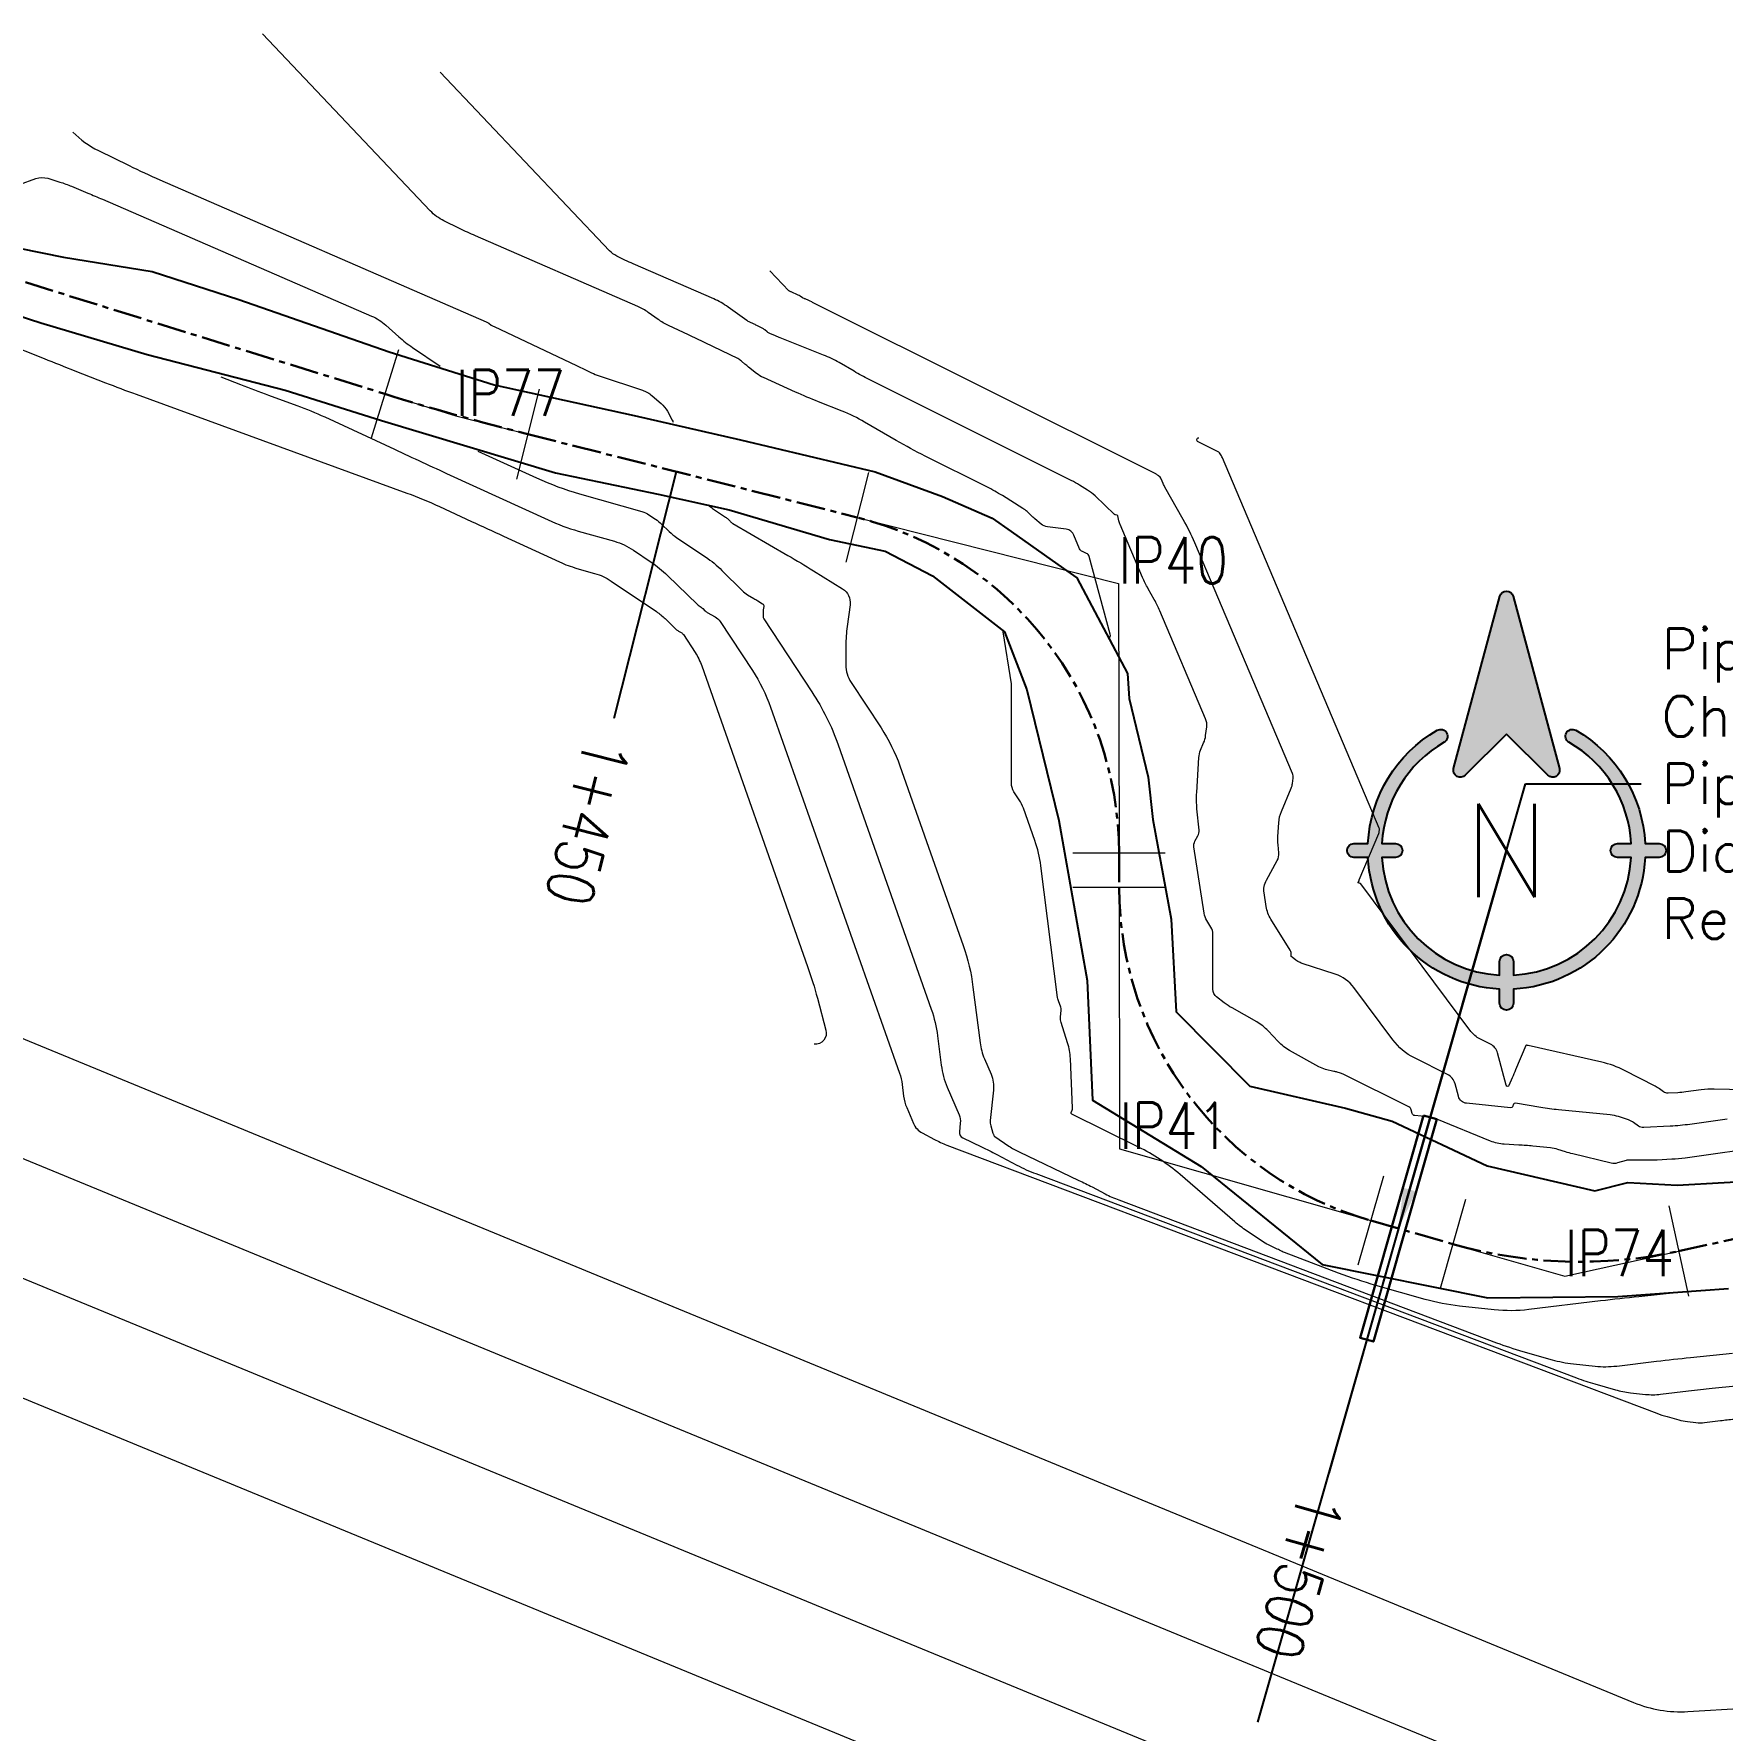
# Model space of a CAD drawing. Extents: x 337736 to 342002, y 3067251 to 3069533.
# Drawn here: x 339072 to 339145.1, y 3068306.1 to 3068379.4 of the extents above; entities that cross this region are included whole.
import ezdxf
from ezdxf.enums import TextEntityAlignment as Align

# ---------------------------------------------------------------- set-up
doc = ezdxf.new("R2010")
doc.units = 0
doc.header["$MEASUREMENT"] = 0
doc.linetypes.add('Center', pattern=[2, 1.25, -0.25, 0.25, -0.25])
for name, color, linetype, lineweight in [('BEC', 3, 'Continuous', 13), ('BES', 3, 'Continuous', 13), ('Chainage', 7, 'Continuous', 25), ('Contour', 4, 'Continuous', 0), ('IP_Line', 150, 'Continuous', 9), ('PC_Callout', 6, 'Continuous', 30), ('PipeCulvert', 6, 'Continuous', 30), ('RC', 9, 'Center', 30)]:
    doc.layers.add(name, color=color, linetype=linetype, lineweight=lineweight)
for name, color, linetype in [('IPName', 7, 'Continuous'), ('Match Chainage', 7, 'Continuous'), ('North', 7, 'Continuous'), ('RoadEdge', 51, 'Continuous')]:
    doc.layers.add(name, color=color, linetype=linetype)
doc.styles.get("Standard").update_dxf_attribs({"font": 'simplex.shx'})
doc.dimstyles.new('Dimension_PC_Callout', dxfattribs={"dimtxt": 1.75, "dimasz": 1.75, "dimexe": 0.18, "dimexo": 0.0625, "dimgap": 0.875, "dimtad": 0, "dimdec": 4, "dimzin": 0, "dimdsep": 46, "dimtxsty": 'Standard', "dimcen": 0.09, "dimadec": 0, "dimazin": 0, "dimtfac": 1, "dimtdec": 4, "dimtofl": 0, "dimtmove": 0, "dimatfit": 3, "dimfxl": 1, "dimtolj": 1, "dimtzin": 0, "dimarcsym": 0})

# ---------------------------------------------------------------- blocks, each defined once
blk = doc.blocks.new('North')
at = {"layer": 'North'}
h = blk.add_hatch(color=0, dxfattribs=at)
h.dxf.hatch_style = 1
edge = h.paths.add_edge_path()
edge.add_line((7.276000000000001e-12, 8.38899464431597), (-2.97585080653152, 5.413143837775349))
edge.add_arc((-3.32940419712395, 5.766697228368679), 0.499999999999442, 165.000000000033, 314.99999999992633, ccw=False)
edge.add_line((-3.81236711026941, 5.8961067509199), (-0.4829629131381812, 18.3216123735528))
edge.add_arc((7.276000000000001e-12, 18.1922028510016), 0.500000000000879, 14.999999999966974, 165.000000000033, ccw=False)
edge.add_line((0.482962913152733, 18.3216123735528), (3.81236711028396, 5.8961067509199))
edge.add_arc((3.3294041971385, 5.766697228368679), 0.500000000000879, -135, 14.999999999966974, ccw=False)
edge.add_line((2.97585080654608, 5.413143837776259), (7.275957614183426e-12, 8.38899464431597))
edge = h.paths.add_edge_path()
edge.add_line((0.5000000000072761, -7.99999999999636), (0.5000000000072761, -8.986100377802359))
edge.add_arc((7.276000000000001e-12, 3.638e-12), 9.000000000000279, 273.18473853672, 356.81526146328)
edge.add_line((8.98610037781327, -0.499999999996362), (8.000000000007269, -0.499999999996362))
edge.add_arc((8.000000000007269, 3.638e-12), 0.5, 90, 270, ccw=False)
edge.add_line((8.000000000007269, 0.500000000003638), (8.98610037781327, 0.500000000003638))
edge.add_arc((7.276000000000001e-12, 2.7285e-12), 9.00000000000033, 3.18473853672609, 60.00000000000131)
edge.add_arc((4.75000000000728, 8.22724133595511), 0.499999999999844, 59.999999999989996, 239.99999999999, ccw=False)
edge.add_arc((1.09139e-11, 3.638e-12), 9.99999999999743, 2.865983982600028, 60.00000000001597, ccw=False)
edge.add_line((9.98749217772638, 0.500000000003638), (11.0000000000073, 0.500000000003638))
edge.add_arc((11.0000000000073, 3.638e-12), 0.5, -90, 90, ccw=False)
edge.add_line((11.0000000000073, -0.499999999996362), (9.98749217772638, -0.499999999996362))
edge.add_arc((1.09139e-11, 3.638e-12), 9.999999999996382, 272.8659839825781, 357.1340160174001, ccw=False)
edge.add_line((0.5000000000072761, -9.98749217771547), (0.5000000000072761, -10.9999999999964))
edge.add_arc((7.276000000000001e-12, -10.9999999999964), 0.5, -180, 0, ccw=False)
edge.add_line((-0.499999999992724, -10.9999999999964), (-0.499999999992724, -9.98749217771547))
edge.add_arc((7.276000000000001e-12, 3.638e-12), 10, 182.865983982599, 267.1340160174011, ccw=False)
edge.add_line((-9.98749217771183, -0.499999999996362), (-10.9999999999927, -0.499999999996362))
edge.add_arc((-10.9999999999927, 3.638e-12), 0.5, 90, 270, ccw=False)
edge.add_line((-10.9999999999927, 0.500000000003638), (-9.98749217771183, 0.500000000003638))
edge.add_arc((7.276000000000001e-12, 3.638e-12), 10, 120, 177.134016017401, ccw=False)
edge.add_arc((-4.74999999999272, 8.22724133595511), 0.500000000000632, -59.99999999999011, 119.99999999995799, ccw=False)
edge.add_arc((7.276000000000001e-12, 2.7285e-12), 9.00000000000034, 119.999999999999, 176.815261463274)
edge.add_line((-8.98610037779872, 0.500000000003638), (-7.99999999999272, 0.500000000003638))
edge.add_arc((-7.99999999999272, 3.638e-12), 0.5, -90, 90, ccw=False)
edge.add_line((-7.99999999999272, -0.499999999996362), (-8.98610037779872, -0.499999999996362))
edge.add_arc((7.276000000000001e-12, 3.638e-12), 9.000000000000279, 183.18473853672, 266.81526146328)
edge.add_line((-0.499999999992724, -8.986100377802359), (-0.499999999992724, -7.99999999999636))
edge.add_arc((7.276000000000001e-12, -7.99999999999636), 0.5, 0, 180, ccw=False)
at = {"layer": 'North', "color": 0}
for points in [[(7.276000000000001e-12, 8.38899464431597), (-2.97585080653152, 5.413143837775349, -0.7673269879792459), (-3.81236711026941, 5.8961067509199), (-0.4829629131381811, 18.3216123735528, -0.7673269879794109), (0.482962913152733, 18.3216123735528), (3.81236711028396, 5.8961067509199, -0.7673269879792459), (2.97585080654608, 5.413143837776259)], [(0.5000000000072761, -7.99999999999636), (0.5000000000072761, -8.986100377802359, 0.382015476982892), (8.98610037781327, -0.499999999996362), (8.000000000007269, -0.499999999996362, -1), (8.000000000007269, 0.500000000003638), (8.98610037781327, 0.500000000003638, 0.253109756565021), (4.50000000000728, 7.79422863406307, -0.99999999999909), (5.00000000000728, 8.660254037847151, -0.2545902106462961), (9.98749217772638, 0.500000000003638), (11.0000000000073, 0.500000000003638, -1), (11.0000000000073, -0.499999999996362), (9.98749217772638, -0.499999999996362, -0.385206477913585), (0.5000000000072761, -9.98749217771547), (0.5000000000072761, -10.9999999999964, -1), (-0.499999999992724, -10.9999999999964), (-0.499999999992724, -9.98749217771547, -0.385206477913585), (-9.98749217771183, -0.499999999996362), (-10.9999999999927, -0.499999999996362, -1), (-10.9999999999927, 0.500000000003638), (-9.98749217771183, 0.500000000003638, -0.2545902106462961), (-4.99999999999272, 8.66025403784806, -0.9999999999990908), (-4.49999999999272, 7.79422863406307, 0.253109756565021), (-8.98610037779872, 0.500000000003638), (-7.99999999999272, 0.500000000003638, -1), (-7.99999999999272, -0.499999999996362), (-8.98610037779872, -0.499999999996362, 0.382015476982892), (-0.499999999992724, -8.986100377802359), (-0.499999999992724, -7.99999999999636, -1)]]:
    blk.add_lwpolyline(points, format="xyb", close=True, dxfattribs=at)
blk.add_text('N', height=6.7215, dxfattribs=at).set_placement((7.2919e-12, 3.6513e-12), align=Align.MIDDLE_CENTER)

msp = doc.modelspace()

# ---------------------------------------------------------------- linework, layer by layer
at = {"layer": 'BEC'}
for points in [[(339087.822482337, 3068365.7362893), (339086.636847656, 3068361.91604449)], [(339087.8224823368, 3068365.736289298), (339086.6368476558, 3068361.916044489)], [(339093.900148843, 3068364.02689673), (339092.920536755, 3068360.14870641)], [(339093.9001488428, 3068364.026896729), (339092.9205367548, 3068360.148706409)], [(339108.146678132, 3068360.42829245), (339107.167066044, 3068356.55010213)], [(339108.1466781318, 3068360.428292449), (339107.1670660438, 3068356.550102129)], [(339120.983302617, 3068343.97463398), (339116.983308297, 3068343.96789271)], [(339120.9833026167, 3068343.974633979), (339116.9833082968, 3068343.967892709)], [(339120.985803171, 3068342.49090647), (339116.985808852, 3068342.4841652)], [(339120.9858031708, 3068342.490906469), (339116.9858088518, 3068342.484165199)], [(339130.414410046, 3068330.01300427), (339129.315525534, 3068326.16690848)], [(339130.4144100458, 3068330.013004269), (339129.3155255337, 3068326.166908479)], [(339133.963476583, 3068328.99898526), (339132.864592071, 3068325.15288947)], [(339133.9634765828, 3068328.998985258), (339132.8645920708, 3068325.152889469)], [(339142.752870937, 3068328.72175025), (339143.607185171, 3068324.81404668)], [(339142.7528709368, 3068328.721750249), (339143.6071851708, 3068324.814046679)]]:
    msp.add_lwpolyline(points, dxfattribs=at)
at = {"layer": 'BES'}
for points in [[(339087.822482337, 3068365.7362893), (339086.636847656, 3068361.91604449)], [(339087.8224823368, 3068365.736289298), (339086.6368476558, 3068361.916044489)], [(339093.900148843, 3068364.02689673), (339092.920536755, 3068360.14870641)], [(339093.9001488428, 3068364.026896729), (339092.9205367548, 3068360.148706409)], [(339108.146678132, 3068360.42829245), (339107.167066044, 3068356.55010213)], [(339108.1466781318, 3068360.428292449), (339107.1670660438, 3068356.550102129)], [(339120.983302617, 3068343.97463398), (339116.983308297, 3068343.96789271)], [(339120.9833026167, 3068343.974633979), (339116.9833082968, 3068343.967892709)], [(339120.985803171, 3068342.49090647), (339116.985808852, 3068342.4841652)], [(339120.9858031708, 3068342.490906469), (339116.9858088518, 3068342.484165199)], [(339130.414410046, 3068330.01300427), (339129.315525534, 3068326.16690848)], [(339130.4144100458, 3068330.013004269), (339129.3155255337, 3068326.166908479)], [(339133.963476583, 3068328.99898526), (339132.864592071, 3068325.15288947)], [(339133.9634765828, 3068328.998985258), (339132.8645920708, 3068325.152889469)], [(339142.752870937, 3068328.72175025), (339143.607185171, 3068324.81404668)], [(339142.7528709368, 3068328.721750249), (339143.6071851708, 3068324.814046679)]]:
    msp.add_lwpolyline(points, dxfattribs=at)
at = {"layer": 'Chainage'}
for p, q in [((339099.827846576, 3068360.46677121), (339097.133913335, 3068349.80174783)), ((339131.070529824, 3068327.74551008), (339128.048597417, 3068317.16874666))]:
    msp.add_line(p, q, dxfattribs=at)
at = {"layer": 'Contour'}
for points, elevation in [([(339118.5529284087, 3068353.244937723, 0.2656961063800445), (339118.604, 3068353.4408), (339117.6938, 3068356.8054, 0.23469), (339117.5783, 3068356.9357), (339117.398, 3068357.0087, -0.20211), (339117.271, 3068357.1352), (339117.0318, 3068357.7194, 0.26935), (339116.699, 3068357.9756), (339115.8836, 3068358.0821, -0.14355), (339115.6088, 3068358.2031), (339115.3373, 3068358.4319, -0.01522), (339115.1671, 3068358.5844), (339115.0016, 3068358.742, 0.05165), (339114.8217, 3068358.881), (339113.9346, 3068359.4304, 0.02283), (339113.2614, 3068359.8061), (339110.5982, 3068361.1365, -0.01601), (339109.3485, 3068361.8116), (339107.9775, 3068362.6099, 0.03761), (339106.9996, 3068363.0848), (339105.9859, 3068363.4861, -0.01166), (339104.9821, 3068363.9108), (339103.6019, 3068364.533, -0.06197), (339103.2981, 3068364.7181), (339102.9543, 3068364.9912, -0.0111), (339102.8026, 3068365.1172), (339102.6537, 3068365.2466, 0.06659), (339102.4905, 3068365.3542), (339101.084, 3068366.0328, 0.00235), (339100.3551, 3068366.3803), (339099.4957, 3068366.785, -0.04492), (339099.0465, 3068367.0482), (339098.621, 3068367.3518, 0.05242), (339098.1685, 3068367.6078), (339091.1470000001, 3068370.6616, -0.0115), (339090.4621, 3068370.9783), (339089.7846, 3068371.3108, -0.0892), (339089.1862, 3068371.7509), (339081.9420976824, 3068379.39212261)], 1429), ([(339147.1096, 3068331.3032), (339143.4646, 3068330.7932, -0.02162), (339142.8899, 3068330.738), (339142.262, 3068330.705, -0.01468), (339141.7862, 3068330.694), (339141.1039, 3068330.6982, -0.00157), (339141.0404, 3068330.6988), (339140.9769, 3068330.6996, 0.07571), (339140.9147, 3068330.6909), (339140.54, 3068330.5791, -0.13188), (339140.2678, 3068330.5716), (339138.6095, 3068330.9681, -0.02163), (339138.2856, 3068331.0606), (339137.9656, 3068331.1671, 0.05623), (339137.6378, 3068331.2365), (339136.8843, 3068331.3095, 0.01014), (339136.2691, 3068331.3565), (339135.6443, 3068331.3915, -0.08252999999999999), (339135.0447, 3068331.526), (339132.723, 3068332.4678, 0.07089), (339132.3159, 3068332.5691), (339131.7694, 3068332.6252, -0.31156), (339131.6615, 3068332.7172), (339131.6172, 3068332.8836, 0.21513), (339131.518, 3068333.0052), (339128.7065, 3068334.4078, 0.04663), (339128.5662, 3068334.4622), (339128.4208, 3068334.5034, 0.01153), (339128.2746, 3068334.5413), (339127.9078, 3068334.6273, -0.06992000000000001), (339127.6294, 3068334.7352), (339126.3563, 3068335.4465, -0.07632), (339125.8633, 3068335.8306), (339125.4292, 3068336.2904, 0.07495), (339124.937, 3068336.676), (339123.8685, 3068337.2807, -0.03532), (339123.527, 3068337.5072), (339123.2015, 3068337.7578, -0.23291), (339123.0389, 3068338.0885), (339123.0406, 3068340.4703, 0.14104), (339122.9514, 3068340.7813), (339122.7726, 3068341.0667, -0.10238), (339122.6577, 3068341.3758), (339122.2197, 3068344.2419, -0.16592), (339122.264, 3068344.4889), (339122.3925, 3068344.7208, 0.15219), (339122.4438, 3068344.9687), (339122.3529, 3068345.8926, -0.03977), (339122.3398, 3068346.5975), (339122.4317, 3068348.1037, -0.08537), (339122.5081, 3068348.4285), (339122.6405, 3068348.7402, 0.06976), (339122.7274, 3068349.064), (339122.7733, 3068349.4348, 0.13171), (339122.7249, 3068349.781), (339120.7466, 3068354.4492, 0.02842), (339120.5073, 3068354.9353), (339120.2402, 3068355.4077, -0.02796), (339120.0004, 3068355.8936), (339119.0277, 3068358.1775, -0.04925), (339118.9779, 3068358.3358), (339118.9326, 3068358.553, 0.319), (339118.8987, 3068358.5844), (339118.8222, 3068358.5944, -0.14355), (339118.8086, 3068358.6003), (339118.7968, 3068358.6103, -0.01522), (339118.7853, 3068358.6206), (339117.9417, 3068359.424, 0.05165), (339117.6201, 3068359.6725), (339117.2727, 3068359.8876, 0.02283), (339116.9163, 3068360.0865), (339108.1735, 3068364.4539, -0.01601), (339107.518, 3068364.808), (339106.8739, 3068365.183, 0.03761), (339106.2054, 3068365.5077), (339104.326, 3068366.2516, -0.00566), (339104.1231, 3068366.3347), (339103.8836, 3068366.4358, -0.07915), (339103.768, 3068366.5079), (339103.6639, 3068366.5984, 0.06659), (339103.5497, 3068366.6736), (339103.3118, 3068366.7884, 0.00235), (339103.1656, 3068366.8581), (339103.019, 3068366.9271, -0.04492), (339102.8797, 3068367.0087), (339102.0714, 3068367.5854, 0.05242), (339101.4517, 3068367.9361), (339097.9715, 3068369.4497, -0.0115), (339097.6123, 3068369.6158), (339097.257, 3068369.7902, -0.0892), (339096.9431, 3068370.0211), (339089.6261918692, 3068377.739093416)], 1428), ([(339073.7356960866, 3068375.145298951, 0.08359657678607968), (339074.8398, 3068374.352), (339076.1617, 3068373.7033, 0.0115), (339077.4978, 3068373.0853), (339091.6023, 3068366.9511, -0.05242), (339091.7201, 3068366.8845), (339091.8309, 3068366.8054, 0.04492), (339091.9478, 3068366.7369), (339095.5217, 3068365.0538, -0.00235), (339095.8442, 3068364.9), (339096.166, 3068364.7448, 0.03216), (339096.4963, 3068364.6108), (339098.3656, 3068363.9894, -0.09727000000000001), (339098.784, 3068363.7527), (339099.1733, 3068363.4189, -0.09125), (339099.4479, 3068363.0793), (339099.66, 3068362.6892, -0.04595443898590346), (339099.6934778373, 3068362.611375113, -0.04595443898590346)], 1431), ([(339071.4277, 3068372.8842), (339072.1313, 3068373.1368, -0.1621), (339072.6476, 3068373.1488), (339073.1679, 3068372.9889, -0.02396), (339073.6793, 3068372.8045), (339074.3807, 3068372.5129, -0.00387), (339075.0137, 3068372.244), (339086.6477, 3068367.1947, -0.07965), (339087.2721, 3068366.7959), (339087.8325, 3068366.297, 0.03286), (339088.4231, 3068365.837), (339089.6127041864, 3068365.03009756)], 1432), ([(339105.6274, 3068367.8394, 0.03761000002078563), (339105.565, 3068367.8697), (339105.3996, 3068367.9352, -0.00566), (339105.3605, 3068367.9512), (339105.3216, 3068367.9676, -0.0551), (339105.285, 3068367.988), (339105.1893, 3068368.0563, 0.05242), (339105.1093, 3068368.1016), (339104.7961, 3068368.2378, -0.0115), (339104.7625, 3068368.2533), (339104.7293, 3068368.2696, -0.0892), (339104.7, 3068368.2912), (339103.8840773838, 3068369.15188339)], 1427), ([(339145.2825, 3068332.474), (339143.6734, 3068332.2489, -0.02162), (339142.8239, 3068332.1672), (339141.672, 3068332.1067, -0.1726), (339141.4413, 3068332.1754), (339141.2349, 3068332.3261, 0.07762999999999999), (339141.0105, 3068332.4419), (339140.588, 3068332.5825, 0.05623), (339140.2165, 3068332.6612), (339137.9894, 3068332.8769, -0.01755), (339137.2182, 3068332.979), (339136.1244, 3068333.1631, 0.34673), (339136.0441, 3068333.1191), (339135.9985, 3068333.0119, -0.32877), (339135.9177, 3068332.9642), (339134.0122, 3068333.1598, -0.31156), (339133.6582, 3068333.4618), (339133.5126, 3068334.0081, 0.21513), (339133.1869, 3068334.4075), (339131.7576, 3068335.1205, -0.11733), (339130.8221, 3068335.9026), (339129.1391, 3068338.1592, 0.15439), (339128.3357, 3068338.7371), (339126.9074, 3068339.206, -0.03384), (339126.8082, 3068339.2462), (339126.7116, 3068339.2932, -0.05095), (339126.6208, 3068339.3494), (339126.4638, 3068339.4703, -0.23291), (339126.4192, 3068339.561), (339126.4193, 3068339.6736, 0.14104), (339126.3894, 3068339.7776), (339125.5486, 3068341.1194, -0.10238), (339125.3459, 3068341.6651), (339125.2561, 3068342.2527, -0.16592), (339125.3553, 3068342.8064), (339125.8232, 3068343.6509, 0.15219), (339125.8924, 3068343.9851), (339125.8574, 3068344.3409, -0.03977), (339125.8508, 3068344.6972), (339125.8868, 3068345.2876, -0.08537), (339126.0028, 3068345.7802), (339126.4273, 3068346.7798, 0.06976), (339126.4838, 3068346.9904), (339126.5108, 3068347.2089, 0.13171), (339126.4814, 3068347.4196), (339122.2582, 3068357.3857, 0.02842), (339121.7597, 3068358.3977), (339120.9686, 3068359.7973, -0.02796), (339120.8914, 3068359.9536), (339120.8051, 3068360.1563, 0.10215), (339120.7588, 3068360.2231), (339120.6851, 3068360.2933, 0.05165), (339120.6493, 3068360.3209), (339120.6107, 3068360.3448, 0.02283), (339120.5711, 3068360.3669), (339105.7487, 3068367.7713, -0.01601), (339105.6875, 3068367.8044), (339105.6274, 3068367.8394)], 1427), ([(339070.7488, 3068366.0583), (339072.4881, 3068365.3578, 0.0027), (339073.8127, 3068364.8326), (339075.1402, 3068364.3145, 0.00555), (339076.4733, 3068363.8112), (339088.1802, 3068359.5394, -0.02112), (339089.5866, 3068358.9578), (339090.9683, 3068358.3168, 0.00111), (339092.3515, 3068357.6789), (339094.7853, 3068356.563, 0.0384), (339095.5328, 3068356.2875), (339096.3016, 3068356.0694, -0.0796), (339097.0170000001, 3068355.7368), (339098.9727, 3068354.4157, -0.04408), (339099.3454, 3068354.1129), (339099.8156, 3068353.6567, 0.06517), (339099.9234, 3068353.5764), (339100.0417, 3068353.5102, -0.12032), (339100.1381, 3068353.4205), (339100.6429, 3068352.6532, -0.06086), (339100.9328, 3068352.0684), (339105.5127, 3068339.0669, -0.01965), (339105.9345, 3068337.7003), (339106.3027, 3068336.3172, -0.5172700524153604), (339105.8008546691, 3068335.714919889, -0.5172700524153604)], 1434), ([(339080.1259, 3068364.5702), (339080.9784, 3068364.2375, 0.00555), (339082.1973, 3068363.7773), (339083.4213, 3068363.3306, -0.02112), (339084.6243, 3068362.8332), (339087.6424, 3068361.4331, 0.00111), (339090.0509, 3068360.3222), (339094.2888, 3068358.3792, 0.0384), (339095.5905, 3068357.8994), (339097.1563, 3068357.4553, -0.0796), (339097.9792, 3068357.0727), (339098.7407, 3068356.5582, -0.04408), (339099.4513, 3068355.981), (339100.7423, 3068354.7284, 0.04504), (339100.8194, 3068354.666), (339100.9021, 3068354.6106, -0.04898), (339100.9786, 3068354.5477), (339101.07, 3068354.4562, 0.06913), (339101.1644, 3068354.3847), (339101.514, 3068354.1891, -0.12032), (339101.7323, 3068353.986), (339103.1228, 3068351.872, -0.06086), (339103.9117, 3068350.2808), (339109.4829999999, 3068334.4652, -0.05302), (339109.6005, 3068333.9694), (339109.6653, 3068333.4611, 0.06917000000000001), (339109.7981, 3068332.9714), (339110.0885, 3068332.2904, 0.17217), (339110.4682, 3068331.8779), (339110.9942, 3068331.6002, 0.03118), (339111.5355, 3068331.3563), (339142.2363, 3068319.7628, 0.02112), (339142.6879, 3068319.6138), (339143.194, 3068319.4701, 0.0423), (339143.5614, 3068319.3987), (339143.9349, 3068319.3584, 0.05679), (339144.3081, 3068319.3606), (339144.9963, 3068319.4432, -0.0043), (339145.58, 3068319.5082)], 1433), ([(339129.4339, 3068342.6543, 0.1543900005359994), (339129.4131, 3068342.6692), (339129.3876, 3068342.6776, 0.04871), (339129.3616, 3068342.6834), (339129.3293, 3068342.6874, -0.53155), (339129.3215, 3068342.7027), (339129.3612, 3068342.7743, 0.15219), (339129.3627, 3068342.7815), (339129.3619, 3068342.7891, -0.03977), (339129.3618, 3068342.7968), (339129.3625, 3068342.8095, -0.08537), (339129.365, 3068342.8201), (339130.2186, 3068344.8301, 0.06976), (339130.2388, 3068344.9052), (339130.2484, 3068344.9831, 0.13171), (339130.2379, 3068345.0582), (339123.4541, 3068361.0668, 0.02842), (339123.4101, 3068361.156), (339123.3611, 3068361.2428, 0.14929), (339123.292, 3068361.3084), (339122.3974, 3068361.7556, -0.751695170611477), (339122.4306620678, 3068361.936358874, -0.751695170611477)], 1426), ([(339091.2545, 3068361.359), (339093.7924, 3068360.1953, 0.0384), (339095.6482, 3068359.5113), (339098.3484, 3068358.7454, -0.0796), (339098.6508, 3068358.6048), (339098.9307, 3068358.4158, -0.04408), (339099.1918, 3068358.2036), (339099.5272, 3068357.8782, 0.04504), (339099.8555, 3068357.6126), (339101.0978, 3068356.7803, -0.04898), (339101.8087, 3068356.1957), (339102.6904, 3068355.3129, 0.06523999999999999), (339102.9095, 3068355.1443), (339103.1815, 3068354.9866, -0.00742), (339103.3595, 3068354.8798), (339103.5619, 3068354.7543, -0.29525), (339103.6144, 3068354.6431), (339103.5942, 3068354.4917, 0.03314), (339103.5854, 3068354.3586), (339103.5853, 3068354.2248, 0.14654), (339103.6221, 3068354.1021), (339105.7004, 3068350.9425, -0.06086), (339106.8317, 3068348.6607), (339110.8609, 3068337.2226, -0.05302), (339111.1326, 3068336.0762), (339111.2947, 3068334.8048, 0.06917000000000001), (339111.5516, 3068333.8576), (339112.0609, 3068332.6632, -0.12802), (339112.1147, 3068332.3036), (339112.0748, 3068331.93, 0.31852), (339112.2246, 3068331.6626), (339113.0393, 3068331.2754, -0.01053), (339113.6887, 3068330.9498), (339114.5645, 3068330.4874, 0.03118), (339115.3857, 3068330.1173), (339138.7709, 3068321.2865, 0.02112), (339139.5632, 3068321.0249), (339140.4513, 3068320.7728, 0.0423), (339141.096, 3068320.6475), (339141.7514, 3068320.5768, 0.05679), (339142.4063, 3068320.5807), (339143.6139, 3068320.7256, -0.0043), (339144.6381, 3068320.8396), (339145.6632, 3068320.9448, 0.02026)], 1432), ([(339101.2194153051, 3068359.012874286, 0.0248991599882827), (339101.3975, 3068358.8803), (339101.9616, 3068358.5023, -0.04898), (339102.0706, 3068358.4127), (339102.1707, 3068358.3124, 0.06523999999999999), (339102.2821, 3068358.2268), (339104.658, 3068356.8491, -0.00742), (339105.7631, 3068356.1863), (339107.0197, 3068355.407, -0.29525), (339107.3459, 3068354.7168), (339107.2203, 3068353.7764, 0.03314), (339107.1653, 3068352.95), (339107.1652, 3068352.1199, 0.14654), (339107.3932, 3068351.3581), (339108.6885, 3068349.3888, -0.06086), (339109.5034, 3068347.7452), (339112.2388, 3068339.98, -0.05302), (339112.6647, 3068338.183), (339112.971, 3068335.7804, 0.06917000000000001), (339113.1596, 3068335.0852), (339113.4449, 3068334.4162, -0.12802), (339113.5489, 3068333.7201), (339113.4093, 3068332.411, 0.10325), (339113.4321, 3068332.182), (339113.5296, 3068331.8728, 0.01655), (339113.5484, 3068331.8193), (339113.569, 3068331.7665, 0.15275), (339113.6028, 3068331.7243), (339114.2169, 3068331.3104, 0.03736), (339114.661, 3068331.0571), (339117.2462, 3068329.8286, -0.01053), (339117.8193, 3068329.5413), (339118.3864, 3068329.2419, 0.03118), (339118.9699, 3068328.9789), (339135.3055, 3068322.8102, 0.02112), (339136.4386, 3068322.4361), (339137.7087, 3068322.0756, 0.0423), (339138.6307, 3068321.8963), (339139.5679, 3068321.7952, 0.05679), (339140.5045, 3068321.8008), (339142.2314, 3068322.0081, -0.0043), (339143.6961, 3068322.1711), (339145.5111, 3068322.3573, 0.02026)], 1431), ([(339143.1720667189, 3068324.973514701), (339141.4673, 3068324.7986, 0.0043), (339139.8109, 3068324.6142), (339136.7008, 3068324.2409, -0.05679), (339135.2009, 3068324.232), (339133.7, 3068324.3939, -0.0423), (339132.2233, 3068324.681), (339130.0885, 3068325.287, -0.02112), (339128.4726, 3068325.8205), (339126.1382, 3068326.702, -0.03118), (339126.0301, 3068326.7507), (339125.925, 3068326.8062, 0.01053), (339125.8187, 3068326.8595), (339125.4406, 3068327.0392, -0.03736), (339125.1646, 3068327.1966), (339124.4972, 3068327.6463, -0.0297), (339123.9874, 3068328.0358), (339121.6216, 3068330.0767, 0.06334), (339119.8227, 3068331.2689), (339116.9429, 3068332.6912, -0.39142), (339116.9159, 3068332.7617), (339116.9541, 3068332.8571, 0.10654), (339116.9709, 3068332.9561), (339116.8765, 3068335.0899, 0.06536), (339116.756, 3068335.7724), (339116.4779999999, 3068336.6546, -0.10325), (339116.4539, 3068336.8954), (339116.4827, 3068337.1648, 0.12802), (339116.454, 3068337.3562), (339116.3756, 3068337.5403, -0.06917000000000001), (339116.3237, 3068337.7315), (339115.5977, 3068343.4263, 0.05302), (339115.3394, 3068344.5159), (339114.8468, 3068345.9144, 0.06086), (339114.6648, 3068346.2814), (339114.438, 3068346.6262, -0.14654), (339114.3247, 3068347.0049), (339114.3255, 3068351.2348, -0.03314), (339114.3268, 3068351.2536), (339114.3293, 3068351.2723, 0.07304), (339114.329, 3068351.2909), (339113.9684, 3068353.5405, 0.11279), (339113.9523, 3068353.5805), (339113.9356703821, 3068353.604372483)], 1429), ([(339033.6764840436, 3068346.376331031), (339155.8953, 3068296.0321, 0.11333)], 1437), ([(339148.0478, 3068333.702), (339144.7231, 3068333.7763, 0.04036), (339144.1612, 3068333.7435), (339143.497, 3068333.6506, -0.02162), (339143.1463, 3068333.6169), (339142.7274, 3068333.5949, -0.1726), (339142.5298, 3068333.6537), (339142.3532, 3068333.7828, 0.03917), (339142.1675, 3068333.8973), (339140.8469, 3068334.5756, 0.06287000000000001), (339139.8561, 3068334.9361), (339136.6779, 3068335.658, 0.01415), (339136.6413, 3068335.6652), (339136.6046, 3068335.6714, 0.34673), (339136.579, 3068335.6574), (339136.1287, 3068334.5997, 0.0001), (339135.9864, 3068334.2652), (339135.8441, 3068333.9306, -0.7135600000000001), (339135.7262, 3068333.939), (339135.3518, 3068335.3437, 0.21513), (339135.0512, 3068335.7122), (339134.5844, 3068335.9451, -0.11733), (339134.1951, 3068336.2706), (339129.4339, 3068342.6543)], 1426), ([(339059.8309491491, 3068340.785438503), (339141.2374, 3068307.2526, 0.11333), (339143.5819, 3068306.8621), (339146.0161, 3068307.0099, -0.08559), (339148.4047, 3068306.7459), (339166.394, 3068301.5563, 0.03034)], 1436), ([(339221.9408, 3068267.8152), (339215.2387, 3068268.8935, -0.03034), (339210.4234, 3068269.9712), (339201.986, 3068272.4052, 0.08559), (339196.3955, 3068273.0232), (339190.6984, 3068272.6772, -0.11333), (339185.2112, 3068273.5912), (339055.3871, 3068327.0681)], 1439)]:
    msp.add_lwpolyline(points, format="xyb", dxfattribs=dict(at, elevation=elevation))
at = {"layer": 'Contour', "elevation": 1438}
msp.add_lwpolyline([(339170.5533, 3068284.8116), (339022.8578, 3068345.6501)], dxfattribs=at)
at = {"layer": 'IP_Line'}
for points in [[(339087.229664996, 3068363.82616689), (339090.296743162, 3068362.87428176), (339093.410342799, 3068362.08780157)], [(339087.2296649958, 3068363.826166889), (339090.2967431617, 3068362.874281758), (339093.4103427987, 3068362.087801569)], [(339107.656872088, 3068358.48919729), (339118.963651438, 3068355.6331596), (339118.983305457, 3068343.97126334)], [(339107.6568720878, 3068358.489197289), (339118.9636514378, 3068355.633159599), (339118.9833054568, 3068343.971263339)], [(339118.985806011, 3068342.48753584), (339119.004841164, 3068331.1928497), (339129.86496779, 3068328.08995638)], [(339118.9858060108, 3068342.487535839), (339119.0048411638, 3068331.192849699), (339129.8649677898, 3068328.089956379)], [(339133.414034327, 3068327.07593737), (339138.25823336, 3068325.6918805), (339143.180028054, 3068326.76789847)], [(339133.4140343267, 3068327.075937368), (339138.2582333598, 3068325.691880499), (339143.1800280538, 3068326.767898469)]]:
    msp.add_lwpolyline(points, dxfattribs=at)
at = {"layer": 'Match Chainage'}
msp.add_line((339135.740788999, 3068344.09141719), (339124.971720784, 3068306.39967844), dxfattribs=at)
at = {"layer": 'PipeCulvert'}
msp.add_lwpolyline([(339132.15567828, 3068332.63554616), (339132.732592648, 3068332.47071348), (339129.985381369, 3068322.85547401), (339129.408467, 3068323.02030668), (339132.15567828, 3068332.63554616)], dxfattribs=at)
at = {"layer": 'RC', "linetype": 'Center'}
msp.add_lwpolyline([(339069.7684419278, 3068369.245356678), (339087.2296649958, 3068363.826166889), (339087.2296649958, 3068363.826166889, 0.0133784149403886), (339093.4103427987, 3068362.087801569), (339093.4103427987, 3068362.087801569), (339107.6568720878, 3068358.489197289), (339107.6568720878, 3068358.489197289, -0.342997379904503), (339118.9833054568, 3068343.971263339), (339118.9833054568, 3068343.971263339), (339118.9858060108, 3068342.487535839), (339118.9858060108, 3068342.487535839, 0.334391761974396), (339129.8649677898, 3068328.089956379), (339129.8649677898, 3068328.089956379), (339133.4140343267, 3068327.075937368), (339133.4140343267, 3068327.075937368, 0.124014014491173), (339143.1800280538, 3068326.767898469), (339143.1800280538, 3068326.767898469), (339148.6188734568, 3068327.956955659)], format="xyb", dxfattribs=at)
at = {"layer": 'RoadEdge'}
for points in [[(339062.631, 3068370.044, 1432.758), (339072.341, 3068366.899, 1433.343), (339076.941, 3068365.538, 1433.125), (339082.915, 3068363.988, 1432.77), (339087.084, 3068362.677, 1432.374), (339094.609, 3068360.415, 1431.626), (339099.041, 3068359.495, 1431.419), (339102.118, 3068358.814, 1430.819), (339106.452, 3068357.538, 1430.364), (339108.862, 3068357.033, 1429.746), (339110.92, 3068355.966, 1429.518), (339114.03, 3068353.545, 1428.98), (339114.997, 3068351.039, 1428.543), (339116.383, 3068345.388, 1428.425), (339117.596, 3068338.472, 1428.241), (339117.8320000001, 3068333.295, 1428.235), (339122.526, 3068330.434, 1428.633), (339127.769, 3068326.184, 1428.545), (339134.926, 3068324.755, 1428.498), (339140.55, 3068324.813, 1428.924), (339145.343, 3068325.152, 1429.031)], [(339069.4129999999, 3068370.539, 1433.253), (339073.3320000001, 3068369.747, 1433.118), (339077.158, 3068369.125, 1432.924), (339080.91, 3068367.906, 1432.783), (339087.416, 3068365.65, 1432.175), (339091.955, 3068364.217, 1431.844), (339098.008, 3068362.896, 1431.238), (339102.61, 3068361.844, 1430.615), (339108.4392, 3068360.4552, 1429.9774), (339111.34, 3068359.399, 1429.649), (339113.49, 3068358.451, 1429.497), (339114.312, 3068357.876, 1429.459), (339116.573, 3068356.282, 1429.181), (339117.161, 3068355.88, 1429.209), (339119.35, 3068351.736, 1428.924), (339119.421, 3068350.655, 1428.873), (339120.244, 3068347.261, 1428.589), (339120.447, 3068345.436, 1428.582), (339121.24, 3068341.123, 1428.533), (339121.45, 3068337.121, 1428.47), (339124.643, 3068333.897, 1428.448), (339128.778, 3068332.951, 1428.4413), (339130.787, 3068332.391, 1428.438), (339134.8970000001, 3068330.462, 1428.571), (339139.554, 3068329.381, 1428.722), (339140.989, 3068329.7321, 1428.716), (339143.122, 3068329.627, 1428.784), (339149.218, 3068329.965, 1429.145)]]:
    msp.add_polyline3d(points, dxfattribs=at)

# ---------------------------------------------------------------- block references
at = {"xscale": 0.6, "yscale": 0.6, "zscale": 0.6}
msp.add_blockref('North', (339135.740788999, 3068344.09141719), dxfattribs=at)

# ---------------------------------------------------------------- texts
at = {"layer": 'Chainage', "width": 0.8000000119209291}
for s, rotation, p in [('1+450', 255.823897299341, (339096.889010313, 3068348.83220025)), ('1+500', 254.054604096149, (339127.773876289, 3068316.20722271))]:
    msp.add_text(s, height=2, rotation=rotation, dxfattribs=at).set_placement(p, align=Align.MIDDLE_LEFT)
at = {"layer": 'IPName', "width": 0.8}
for s, p in [('IP77', (339090.296743162, 3068362.87428176)), ('IP77', (339090.2967431617, 3068362.874281758)), ('IP40', (339118.963651438, 3068355.6331596)), ('IP40', (339118.9636514378, 3068355.633159599)), ('IP41', (339119.004841164, 3068331.1928497)), ('IP41', (339119.0048411638, 3068331.192849699)), ('IP74', (339138.25823336, 3068325.6918805)), ('IP74', (339138.2582333598, 3068325.691880499))]:
    msp.add_text(s, height=2, dxfattribs=at).set_placement(p)
at = {"layer": 'PC_Callout', "insert": (339142.439952383, 3068346.97598903), "char_height": 1.75, "attachment_point": 4}
msp.add_mtext('Pipe Culvert Details\\PChainage: 1+500\\PPipe Length: 10 m\\PDiameter: 0.6 m\\PRemarks: PC-7', dxfattribs=at)

# ---------------------------------------------------------------- leaders
at = {"layer": 'PC_Callout', "annotation_type": 0, "has_hookline": 1, "hookline_direction": 0, "text_width": 26}
msp.add_leader([(339131.070529824, 3068327.74551008), (339136.564952383, 3068346.97598903), (339141.564952383, 3068346.97598903)], dimstyle='Dimension_PC_Callout', dxfattribs=at)

doc.saveas('drawing.dxf')
